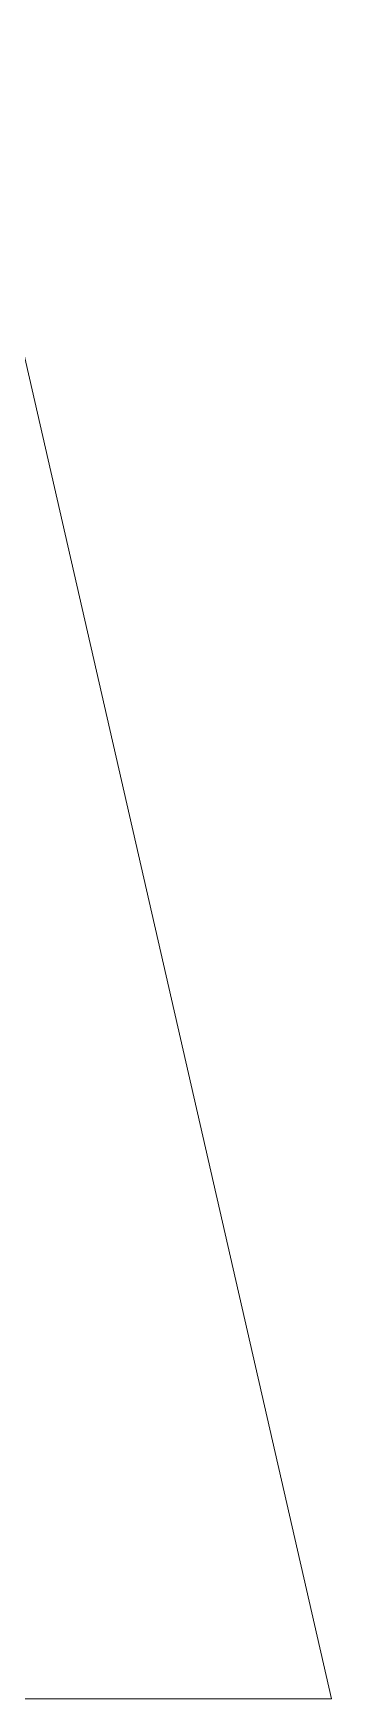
# Model space of a CAD drawing. Header units: millimetres. Extents: x 14397 to 67587, y -11631 to -8348.
# Drawn here: x 66966.36 to 66970.84, y -10573.34 to -10548.32 of the extents above; entities that cross this region are included whole.
import ezdxf

# ---------------------------------------------------------------- set-up
doc = ezdxf.new("R2010")
doc.units = ezdxf.units.MM
doc.header["$MEASUREMENT"] = 0
doc.linetypes.add('Wipeout_Contour', pattern=[1000, 0, -1000])
doc.layers.add('NewA-Ee_40_20-M_GeneralFFAndEInternalMovable', color=7, linetype='Continuous')

# ---------------------------------------------------------------- blocks, each defined once
blk = doc.blocks.new('Section Elem_116_11', base_point=(55434.357, -115430.841))
at = {"color": 254, "linetype": 'Wipeout_Contour', "lineweight": 0, "ltscale": 271163.504894}
blk.add_wipeout([(66958.96, -10548.323), (66963.889, -10573.339), (66967.652, -10573.339), (66962.292, -10548.323)], dxfattribs=at).dxf.layer = 'NewA-Ee_40_20-M_GeneralFFAndEInternalMovable'
at = {"color": 254, "linetype": 'Wipeout_Contour', "lineweight": 0, "ltscale": 271174.858658}
blk.add_wipeout([(66962.292, -10548.323), (66967.652, -10573.339), (66969.993, -10573.339), (66964.365, -10548.323)], dxfattribs=at).dxf.layer = 'NewA-Ee_40_20-M_GeneralFFAndEInternalMovable'
at = {"color": 254, "linetype": 'Wipeout_Contour', "lineweight": 0, "ltscale": 271180.777065}
blk.add_wipeout([(66964.365, -10548.323), (66969.993, -10573.339), (66970.84, -10573.339), (66965.116, -10548.323)], dxfattribs=at).dxf.layer = 'NewA-Ee_40_20-M_GeneralFFAndEInternalMovable'
at = {"layer": 'NewA-Ee_40_20-M_GeneralFFAndEInternalMovable', "color": 6, "linetype": 'Continuous', "lineweight": 13}
for p, q in [((66965.116, -10548.323), (66970.84, -10573.339)), ((66963.889, -10573.339), (66967.652, -10573.339)), ((66967.652, -10573.339), (66969.993, -10573.339)), ((66969.993, -10573.339), (66970.84, -10573.339))]:
    blk.add_line(p, q, dxfattribs=at)

msp = doc.modelspace()

# ---------------------------------------------------------------- block references
at = {"layer": 'NewA-Ee_40_20-M_GeneralFFAndEInternalMovable', "lineweight": 0}
msp.add_blockref('Section Elem_116_11', (55434.357, -115430.841), dxfattribs=at)

doc.saveas('drawing.dxf')
